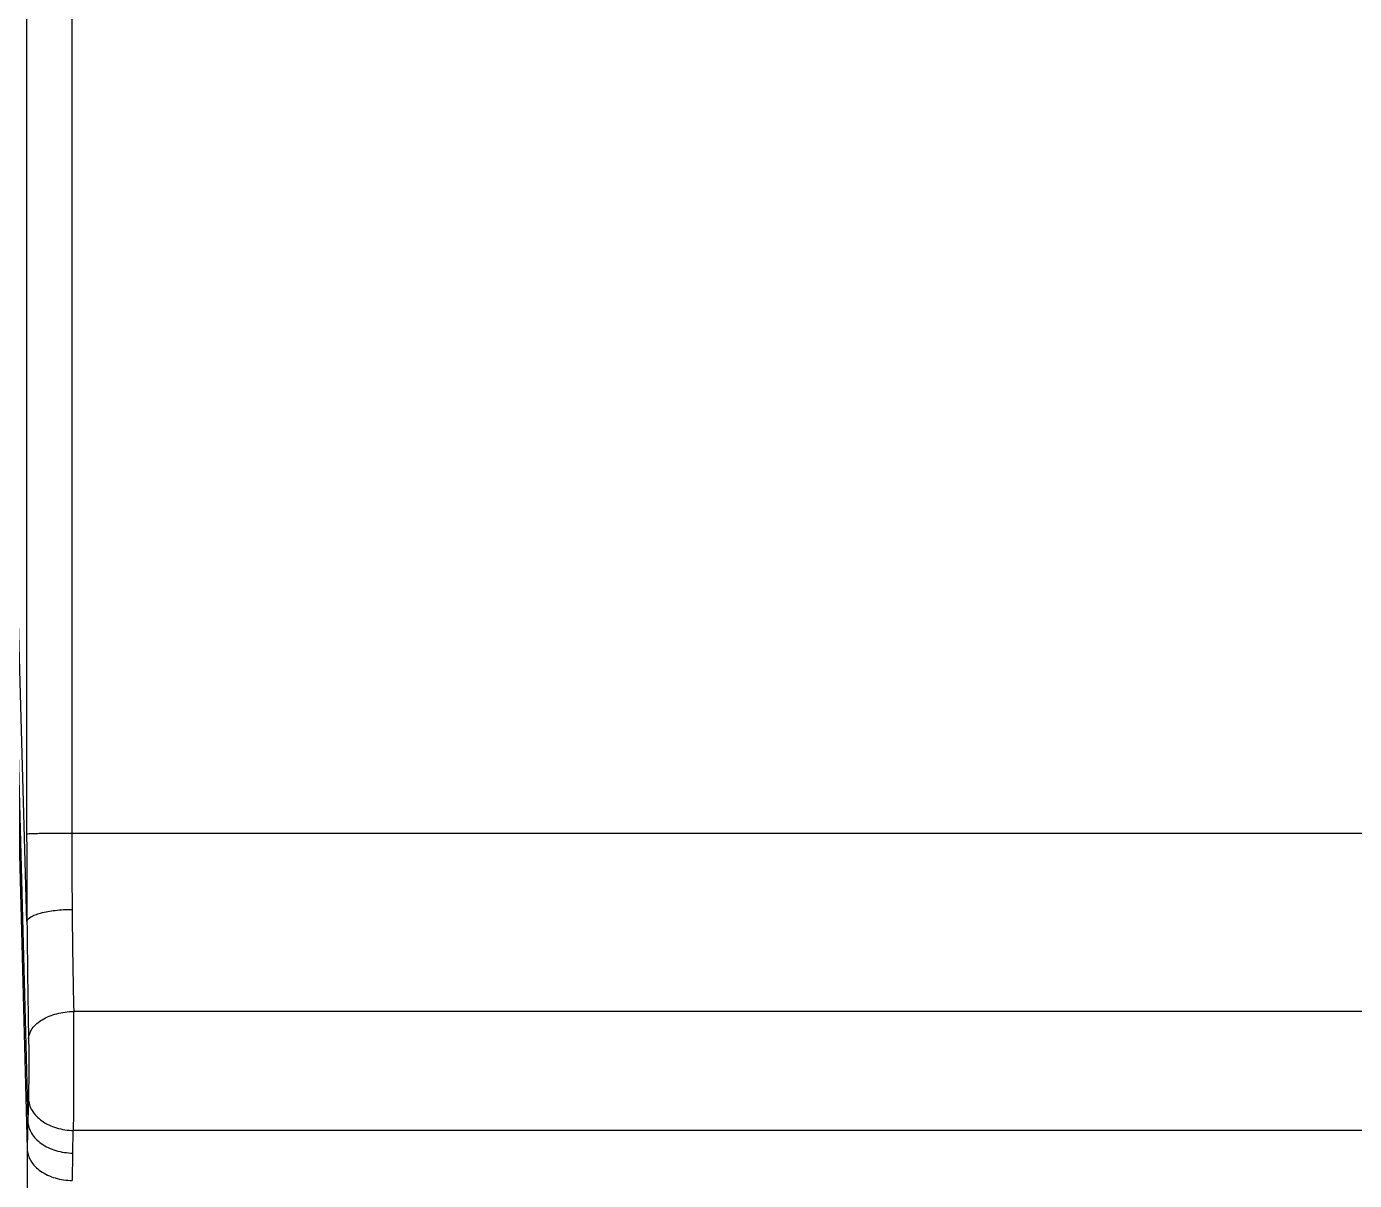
# Model space of a CAD drawing. Extents: x 300 to 2828, y 64 to 1916.
# Drawn here: x 1403.29 to 1447.38, y 1498.46 to 1536.77 of the extents above; entities that cross this region are included whole.
import ezdxf

# ---------------------------------------------------------------- set-up
doc = ezdxf.new("R2010")
doc.units = 0
doc.header["$LTSCALE"] = 10
doc.header["$MEASUREMENT"] = 0
doc.layers.add('DEF_LAYER_ASSEM_MEMBER', color=7, linetype='CONTINUOUS')

msp = doc.modelspace()

# ---------------------------------------------------------------- linework, layer by layer
at = {"layer": 'DEF_LAYER_ASSEM_MEMBER', "color": 9, "linetype": 'Continuous'}
for p, q in [((1404.786975957846, 1640.036021219664), (1404.786975957846, 1509.993471355564)), ((1402.599001994346, 1528.234254475464), (1403.327101177846, 1500.428803422964)), ((1404.786975957846, 1509.993471355564), (1700.153537411846, 1509.993471355564)), ((1700.088632223646, 1504.069681636064), (1404.851628689245, 1504.069681636064)), ((1403.347032963045, 1501.180731450164), (1403.327158830546, 1500.427961482964)), ((1404.825952413446, 1499.366733987464), (1404.836536661745, 1500.118864149664)), ((1700.093691612646, 1500.118864149664), (1404.836536661745, 1500.118864149664)), ((1403.304388509246, 1499.509262994464), (1403.304396186546, 1471.246303664264)), ((1404.809753306246, 1498.457956472064), (1404.825952413446, 1499.366733987464))]:
    msp.add_line(p, q, dxfattribs=at)
at = {"layer": 'DEF_LAYER_ASSEM_MEMBER', "color": 7, "linetype": 'Continuous'}
for p, q in [((1403.299597802046, 1507.054218491564), (1402.512885847046, 1535.282132092564)), ((1402.900547145945, 1515.233455419264), (1403.304388509246, 1499.509262994464))]:
    msp.add_line(p, q, dxfattribs=at)
at = {"layer": 'DEF_LAYER_ASSEM_MEMBER', "color": 9, "linetype": 'Continuous'}
for centre, radius, start, end in [((1792.291255820745, 1509.944760356564), 389.0023990123, 179.9965767592977, 180.4257644194042), ((1697.729058433945, 1509.969613471664), 292.9408022661, 179.9953336781994, 180.4908707642953), ((1635.241444540946, 1509.341216476664), 230.4501167883, 180.4677412168045, 181.3107524053951), ((1741.104361922846, 1509.664757606064), 337.8148411053, 180.4427741204995, 181.1039423280975), ((1212.523302889846, 1502.358631773864), 192.3359445445, 359.964716125401, 0.5097187062011319)]:
    msp.add_arc(centre, radius, start, end, dxfattribs=at)
for points, start_tangent, end_tangent in [([(1403.286157953546, 1640.019076929764), (1403.288847455945, 1509.968004189664)], (6.478478893469392e-05, -0.9999999979014657), (1.557768157448685e-05, -0.9999999998786679)), ([(1403.288847455945, 1509.968004189664), (1403.324793691746, 1509.973003746164), (1403.414953266646, 1509.977794673864), (1403.555970756546, 1509.982193174364), (1403.742662028646, 1509.986041406664), (1403.968137832346, 1509.989194811864), (1404.223945740046, 1509.991536431164), (1404.788264129646, 1509.993471726764)], (0.8518515497570353, 0.5237832921891814), (0.9999999997548078, 2.214462824584094e-05)), ([(1403.299592535745, 1507.054068148964), (1403.425109545446, 1507.207015914964), (1403.566003823646, 1507.276325800864), (1403.752681896045, 1507.337405879964), (1404.234215080646, 1507.426104820064), (1404.799005532146, 1507.460040677564)], (0.09900627467550063, 0.995086809064857), (0.9999744073059175, 0.007154350646931818)), ([(1403.352211205846, 1503.156348447764), (1403.475877679846, 1503.501617502864), (1403.803027585046, 1503.795537703364), (1404.285355115946, 1503.994734309464), (1404.851636403346, 1504.069681661564)], (0.03685820610977396, 0.999320505464773), (0.9999182974915313, 0.01278273607791989)), ([(1403.352223020645, 1503.156337058464), (1403.358549535146, 1502.678641231764), (1403.346995010345, 1501.180731455264)], (0.02029582951588377, -0.9997940184379291), (-0.02516486776436491, -0.9996833145703704)), ([(1404.846348699446, 1500.118864149564), (1404.851601126245, 1500.573463693464), (1404.859210964146, 1502.240187501464)], (0.01412713432274224, 0.9999002070585981), (0.0004986118255559189, 0.999999875693116)), ([(1403.347032963045, 1501.180731450164), (1403.468844084646, 1500.779118372764), (1403.795564933645, 1500.437146840864), (1404.278680514646, 1500.205568452264), (1404.846448422746, 1500.118896217964)], (0.02553473446112462, -0.9996739355089738), (0.9999072402798557, -0.01362023626531617)), ([(1403.327101177846, 1500.428803422964), (1403.304388951045, 1499.509318543364)], (-0.02560669527036281, -0.9996720948177611), (-0.02379219942021664, -0.9997169255578044)), ([(1403.327158830546, 1500.427961482964), (1403.448755405146, 1500.026275101264), (1403.775437065846, 1499.684376041464), (1404.258662296846, 1499.453038428064), (1404.826624816546, 1499.366769073764)], (0.02480069652442162, -0.9996924154218155), (0.9999182722391565, -0.01278471127012122)), ([(1403.304392053346, 1499.509111316464), (1403.425963362346, 1499.106842270864), (1403.752741240346, 1498.766613785064), (1404.236074038646, 1498.539024259264), (1404.804084793846, 1498.457960565164)], (0.02448489221419686, -0.9997002000866356), (0.9999950514155946, -0.003145972714816976))]:
    msp.add_spline(points, degree=3, dxfattribs=dict(at, start_tangent=start_tangent, end_tangent=end_tangent))

doc.saveas('drawing.dxf')
